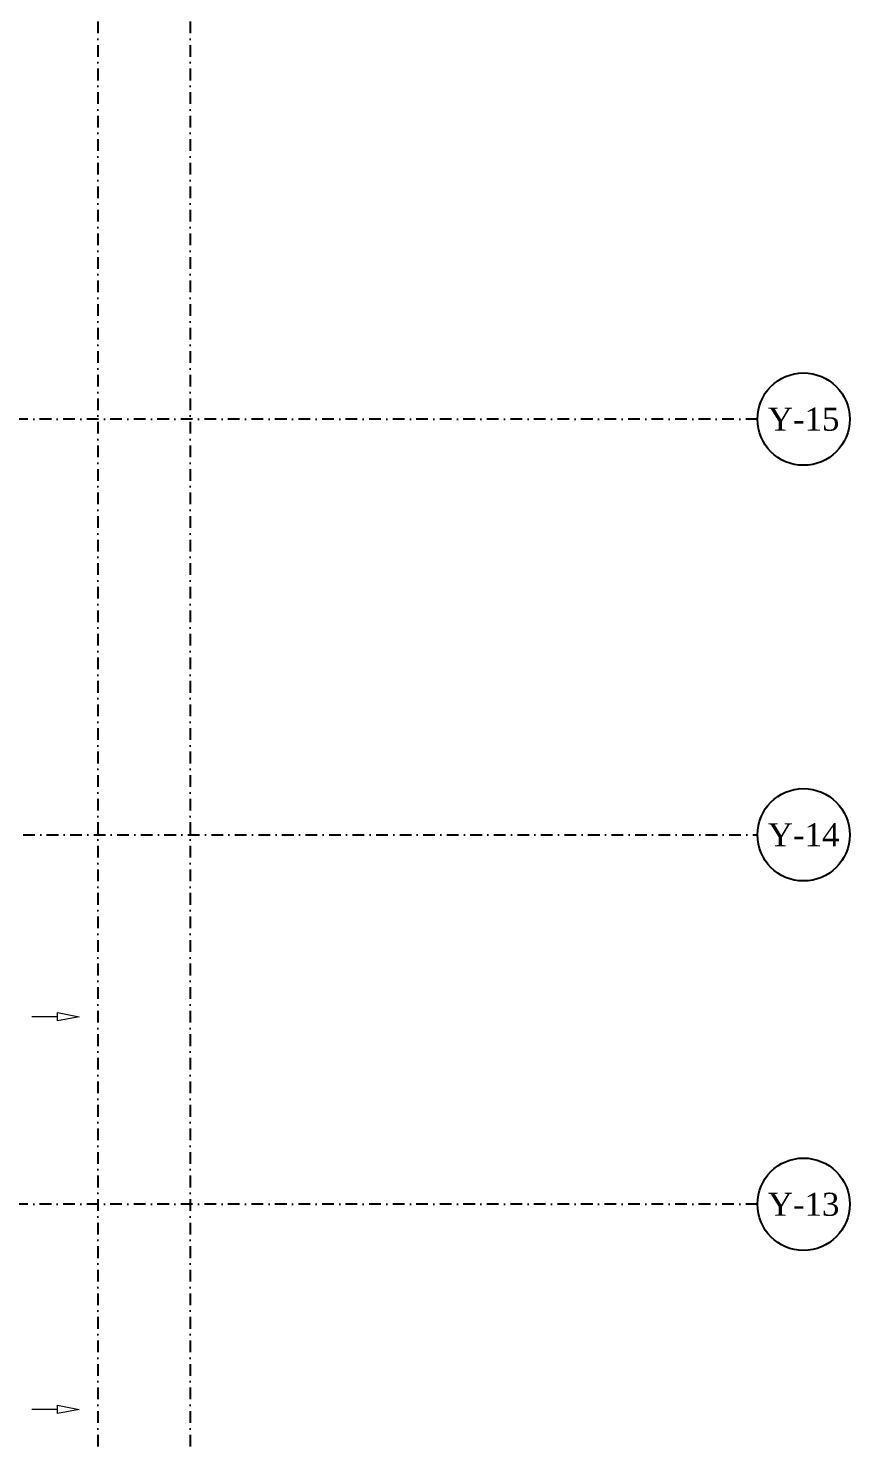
# Model space of a CAD drawing. Header units: inches. Extents: x -772 to 6765, y -813 to 4093.
# Drawn here: x 5874 to 6765, y 593 to 2123 of the extents above; entities that cross this region are included whole.
import ezdxf
from ezdxf.enums import TextEntityAlignment as Align

# ---------------------------------------------------------------- set-up
doc = ezdxf.new("R2010")
doc.units = ezdxf.units.IN
doc.header["$MEASUREMENT"] = 0
doc.linetypes.add('DASHDOT', pattern=[25.4, 12.7, -6.35, 0, -6.35])
for name, color, linetype in [('H_STR_Aks', 250, 'DASHDOT'), ('H_STR_AksCemberi', 106, 'Continuous'), ('H_STR_AksYazi', 91, 'Continuous'), ('MTY-UFLEME-KANALI', 20, 'Continuous')]:
    doc.layers.add(name, color=color, linetype=linetype)
doc.layers.add('STM-U-MENFEZ', color=2, linetype='Continuous', lineweight=0)
doc.styles.add('HG', font='times.ttf')

# ---------------------------------------------------------------- blocks, each defined once
blk = doc.blocks.new('A$C5CD23EDA')
at = {"layer": 'STM-U-MENFEZ'}
blk.add_lwpolyline([(-31.2, -66.8), (-26.6, -66.8), (-31.2, -90.1), (-35.7, -66.8), (-31.2, -66.8), (-31.2, -39)], dxfattribs=at)
blk = doc.blocks.new('mekanik')
at = {"layer": 'MTY-UFLEME-KANALI', "rotation": 90}
for p in [(25109.4, 7924.1), (25109.4, 7499.1)]:
    blk.add_blockref('A$C5CD23EDA', p, dxfattribs=at)
blk = doc.blocks.new('Not_Aks_Balon')
at = {"layer": 'H_STR_AksCemberi'}
blk.add_circle((0, 0), 50, dxfattribs=at)
at = {"layer": 'H_STR_AksYazi', "style": 'HG'}
blk.add_attdef('AKSNO', text='', height=25, dxfattribs=at).set_placement((0, 0), align=Align.MIDDLE_CENTER)

msp = doc.modelspace()

# ---------------------------------------------------------------- linework, layer by layer
at = {"layer": 'H_STR_Aks'}
for p, q in [((5950, 4043), (5950, -712.8)), ((6050, 4043), (6050, -712.8)), ((6664.5, 1700), (-659.1, 1700)), ((-659.1, 1250), (6664.5, 1250)), ((6664.5, 850), (-659.1, 850))]:
    msp.add_line(p, q, dxfattribs=at)

# ---------------------------------------------------------------- block references
msp.add_blockref('mekanik', (-19270, -6840))
at = {"layer": 'H_STR_AksCemberi'}
for p, values in [((6714.5, 1700), {'AKSNO': 'Y-15'}), ((6714.5, 1250), {'AKSNO': 'Y-14'}), ((6714.5, 850), {'AKSNO': 'Y-13'})]:
    msp.add_blockref('Not_Aks_Balon', p, dxfattribs=at).add_auto_attribs(values)

doc.saveas('drawing.dxf')
